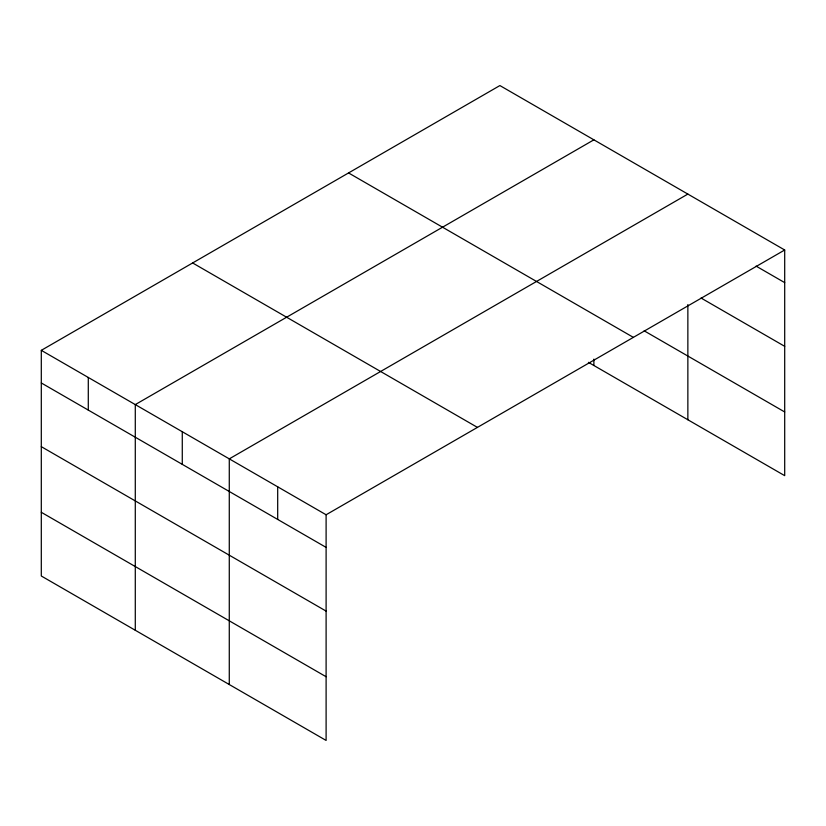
<?xml version="1.0" encoding="UTF-8"?>
<svg xmlns="http://www.w3.org/2000/svg" width="826" height="826" viewBox="0 0 826 826"><rect width="100%" height="100%" fill="white"/><g stroke="black" fill="none" stroke-linecap="round" stroke-linejoin="round"><path stroke-width="1.24" d="M784.7 249.999L499.895 85.563L41.3 350.338L41.3 576.001L326.105 740.437L326.105 514.763L784.7 249.999L784.7 475.662L588.411 362.346M593.884 139.831L135.288 404.595L135.288 630.259M687.862 194.089L229.277 458.864L229.277 684.527M756.089 266.106L784.7 282.626M701.067 298.041L784.7 346.331M644.156 330.813L784.7 411.967M348.562 172.944L633.366 337.369M192.634 262.957L477.438 427.393M41.3 350.338L326.105 514.763M41.3 382.965L326.105 547.39M41.3 446.66L326.105 611.095M41.3 512.296L326.105 676.731M687.862 304.577L687.862 419.763M593.884 359.124L593.884 365.495M277.691 486.813L277.691 519.44M182.278 431.73L182.278 464.357M88.289 377.461L88.289 410.088"/></g></svg>
